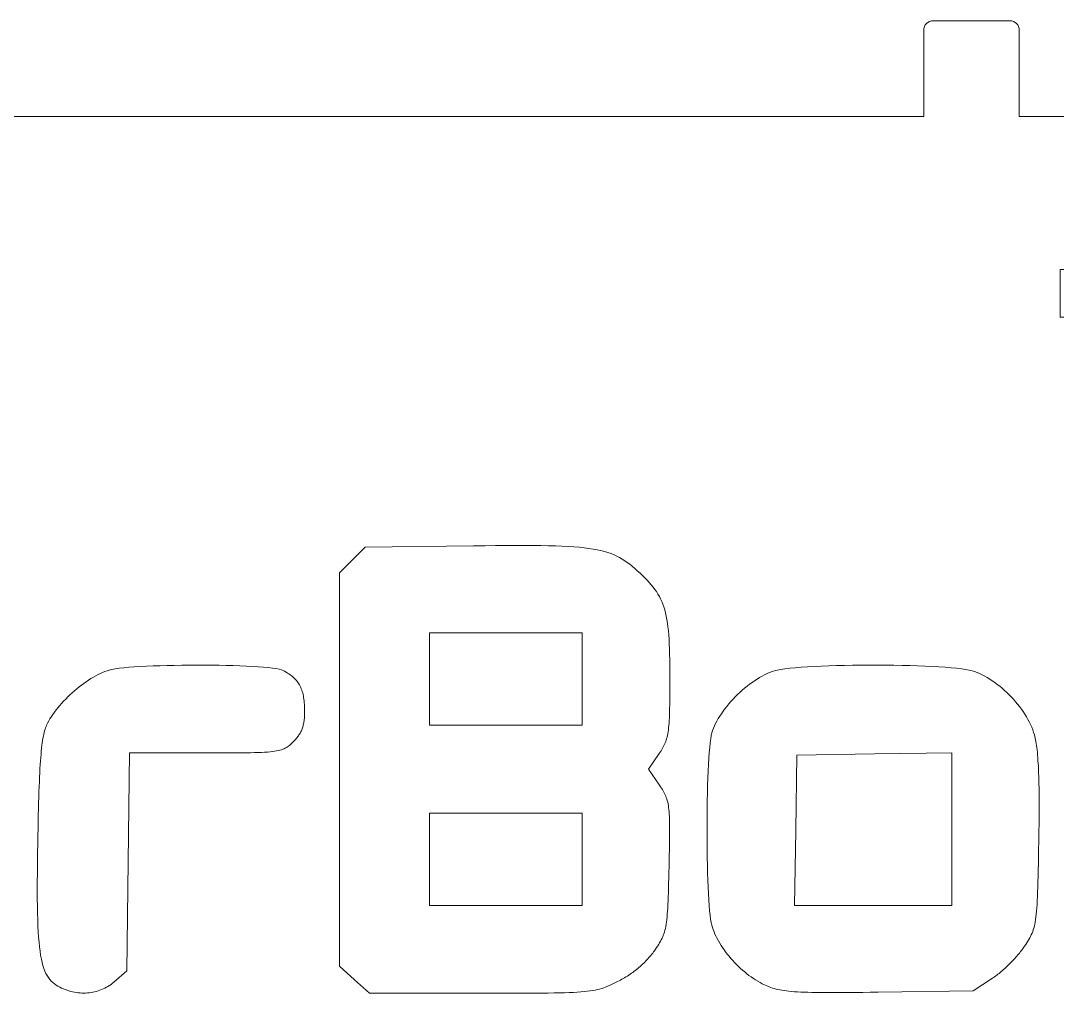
# Model space of a CAD drawing. Header units: millimetres. Extents: x -360 to 325, y -675 to 325.
# Drawn here: x 3.6 to 57.8, y -250.8 to -200 of the extents above; entities that cross this region are included whole.
import ezdxf

# ---------------------------------------------------------------- set-up
doc = ezdxf.new("R2010")
doc.units = ezdxf.units.MM
doc.layers.get('0').update_dxf_attribs({"linetype": 'CONTINUOUS', "lineweight": 0, "true_color": 0x000000})
doc.layers.add('Etch', color=1, linetype='CONTINUOUS', lineweight=0, true_color=0xff0000)
doc.layers.add('Front', color=7, linetype='CONTINUOUS', lineweight=0, true_color=0x000000)

# ---------------------------------------------------------------- blocks, each defined once
blk = doc.blocks.new('tabs-with-bolt-20')
for p, q in [((-1.5, 11.5), (1.5, 11.5)), ((-1.5, 11), (-1.5, 11.5)), ((1.5, 11.5), (1.5, 11)), ((-2.86, 10.5), (-2, 10.5)), ((-2.86, 8), (-2.86, 10.5)), ((2, 10.5), (2.86, 10.5)), ((2.86, 10.5), (2.86, 8)), ((-2, 8), (-2.86, 8)), ((2.86, 8), (2, 8)), ((-1.5, 0.5), (-1.5, 7.5)), ((1.5, 7.5), (1.5, 0.5)), ((-10, -4.5), (-10, 0)), ((-5, 0), (-5, -4.5)), ((-2, 0), (-5, 0)), ((2, 0), (5, 0)), ((5, 0), (5, -4.5)), ((10, -4.5), (10, 0)), ((-5.5, -5), (-9.5, -5)), ((5.5, -5), (9.5, -5))]:
    blk.add_line(p, q)
for centre, start, end in [((-2, 11), 270, 0), ((2, 11), 180, 270), ((-2, 7.5), 360, 90), ((2, 7.5), 90, 180), ((-2, 0.5), 270, 0), ((2, 0.5), 180, 270), ((-9.5, -4.5), 180, 270), ((-5.5, -4.5), 270, 0), ((5.5, -4.5), 180, 270), ((9.5, -4.5), 270, 0)]:
    blk.add_arc(centre, 0.5, start, end)

msp = doc.modelspace()

# ---------------------------------------------------------------- linework, layer by layer
at = {"layer": 'Etch'}
for p, q in [((20.957, -228.195), (21.626, -227.525)), ((21.626, -227.525), (27.288, -227.452)), ((27.288, -227.452), (27.887, -227.445)), ((27.887, -227.445), (28.452, -227.439)), ((28.452, -227.439), (28.985, -227.435)), ((28.985, -227.435), (29.488, -227.433)), ((29.488, -227.433), (29.96, -227.432)), ((29.96, -227.432), (30.404, -227.434)), ((30.404, -227.434), (30.821, -227.439)), ((30.821, -227.439), (31.212, -227.446)), ((31.212, -227.446), (31.578, -227.455)), ((31.578, -227.455), (31.921, -227.468)), ((31.921, -227.468), (32.241, -227.484)), ((32.241, -227.484), (32.54, -227.503)), ((32.54, -227.503), (32.819, -227.526)), ((32.819, -227.526), (33.08, -227.552)), ((33.08, -227.552), (33.324, -227.583)), ((33.324, -227.583), (33.551, -227.617)), ((33.551, -227.617), (33.763, -227.656)), ((33.763, -227.656), (33.962, -227.699)), ((33.962, -227.699), (34.148, -227.747)), ((34.148, -227.747), (34.323, -227.8)), ((34.323, -227.8), (34.488, -227.857)), ((34.488, -227.857), (34.644, -227.92)), ((34.644, -227.92), (34.793, -227.988)), ((34.793, -227.988), (34.935, -228.062)), ((34.935, -228.062), (35.073, -228.142)), ((35.073, -228.142), (35.206, -228.228)), ((20.287, -228.865), (20.957, -228.195)), ((35.206, -228.228), (35.338, -228.319)), ((35.338, -228.319), (35.467, -228.417)), ((35.467, -228.417), (35.597, -228.522)), ((35.597, -228.522), (35.728, -228.633)), ((35.728, -228.633), (35.861, -228.751)), ((20.287, -239.148), (20.287, -228.865)), ((35.861, -228.751), (36.002, -228.88)), ((36.002, -228.88), (36.134, -229.006)), ((36.134, -229.006), (36.26, -229.128)), ((36.26, -229.128), (36.378, -229.249)), ((36.378, -229.249), (36.488, -229.368)), ((36.488, -229.368), (36.592, -229.486)), ((36.592, -229.486), (36.689, -229.605)), ((36.689, -229.605), (36.78, -229.725)), ((36.78, -229.725), (36.864, -229.846)), ((36.864, -229.846), (36.942, -229.969)), ((36.942, -229.969), (37.014, -230.096)), ((37.014, -230.096), (37.081, -230.226)), ((37.081, -230.226), (37.142, -230.36)), ((37.142, -230.36), (37.198, -230.5)), ((37.198, -230.5), (37.249, -230.645)), ((37.249, -230.645), (37.295, -230.797)), ((37.295, -230.797), (37.337, -230.957)), ((37.337, -230.957), (37.374, -231.124)), ((37.374, -231.124), (37.407, -231.3)), ((37.407, -231.3), (37.437, -231.486)), ((37.437, -231.486), (37.462, -231.681)), ((37.462, -231.681), (37.484, -231.888)), ((37.484, -231.888), (37.503, -232.106)), ((28.986, -231.995), (24.999, -231.995)), ((24.999, -231.995), (24.999, -234.411)), ((32.972, -231.995), (28.986, -231.995)), ((32.972, -234.411), (32.972, -231.995)), ((37.503, -232.106), (37.519, -232.336)), ((37.519, -232.336), (37.532, -232.58)), ((37.532, -232.58), (37.543, -232.837)), ((37.543, -232.837), (37.551, -233.108)), ((37.551, -233.108), (37.556, -233.395)), ((37.556, -233.395), (37.56, -233.698)), ((7.666, -234.18), (7.787, -234.121)), ((7.787, -234.121), (7.906, -234.067)), ((7.906, -234.067), (8.023, -234.02)), ((8.023, -234.02), (8.137, -233.979)), ((8.137, -233.979), (8.249, -233.945)), ((8.249, -233.945), (8.391, -233.912)), ((8.391, -233.912), (8.566, -233.881)), ((8.566, -233.881), (8.774, -233.853)), ((8.774, -233.853), (9.01, -233.826)), ((9.01, -233.826), (9.273, -233.802)), ((9.273, -233.802), (9.561, -233.781)), ((9.561, -233.781), (9.87, -233.761)), ((9.87, -233.761), (10.198, -233.744)), ((10.198, -233.744), (10.543, -233.729)), ((10.543, -233.729), (10.902, -233.717)), ((10.902, -233.717), (11.273, -233.707)), ((11.273, -233.707), (11.654, -233.699)), ((11.654, -233.699), (12.041, -233.693)), ((12.041, -233.693), (12.432, -233.689)), ((12.432, -233.689), (12.826, -233.688)), ((12.826, -233.688), (13.218, -233.689)), ((13.218, -233.689), (13.608, -233.692)), ((13.608, -233.692), (13.992, -233.698)), ((13.992, -233.698), (14.368, -233.705)), ((14.368, -233.705), (14.733, -233.715)), ((14.733, -233.715), (15.085, -233.727)), ((15.085, -233.727), (15.422, -233.741)), ((15.422, -233.741), (15.74, -233.758)), ((15.74, -233.758), (16.039, -233.776)), ((16.039, -233.776), (16.314, -233.797)), ((16.314, -233.797), (16.563, -233.82)), ((16.563, -233.82), (16.785, -233.845)), ((16.785, -233.845), (16.976, -233.872)), ((16.976, -233.872), (17.135, -233.902)), ((17.135, -233.902), (17.258, -233.933)), ((17.258, -233.933), (17.343, -233.967)), ((17.343, -233.967), (17.422, -234.01)), ((17.422, -234.01), (17.497, -234.054)), ((17.497, -234.054), (17.57, -234.099)), ((17.57, -234.099), (17.639, -234.144)), ((37.56, -233.698), (37.563, -234.017)), ((37.563, -234.017), (37.563, -234.353)), ((42.648, -234.128), (42.776, -234.072)), ((42.776, -234.072), (42.903, -234.024)), ((42.903, -234.024), (43.028, -233.983)), ((43.028, -233.983), (43.177, -233.946)), ((43.177, -233.946), (43.362, -233.911)), ((43.362, -233.911), (43.582, -233.878)), ((43.582, -233.878), (43.834, -233.849)), ((43.834, -233.849), (44.116, -233.821)), ((44.116, -233.821), (44.423, -233.796)), ((44.423, -233.796), (44.756, -233.774)), ((44.756, -233.774), (45.109, -233.754)), ((45.109, -233.754), (45.482, -233.736)), ((45.482, -233.736), (45.871, -233.721)), ((45.871, -233.721), (46.275, -233.709)), ((46.275, -233.709), (46.69, -233.699)), ((46.69, -233.699), (47.113, -233.691)), ((47.113, -233.691), (47.543, -233.686)), ((47.543, -233.686), (47.977, -233.684)), ((47.977, -233.684), (48.412, -233.684)), ((48.412, -233.684), (48.846, -233.686)), ((48.846, -233.686), (49.276, -233.691)), ((49.276, -233.691), (49.7, -233.699)), ((49.7, -233.699), (50.115, -233.709)), ((50.115, -233.709), (50.518, -233.721)), ((50.518, -233.721), (50.908, -233.736)), ((50.908, -233.736), (51.28, -233.754)), ((51.28, -233.754), (51.634, -233.774)), ((51.634, -233.774), (51.966, -233.796)), ((51.966, -233.796), (52.274, -233.821)), ((52.274, -233.821), (52.555, -233.849)), ((52.555, -233.849), (52.807, -233.878)), ((52.807, -233.878), (53.027, -233.911)), ((53.027, -233.911), (53.213, -233.946)), ((53.213, -233.946), (53.362, -233.983)), ((53.362, -233.983), (53.493, -234.026)), ((53.493, -234.026), (53.626, -234.076)), ((53.626, -234.076), (53.759, -234.132)), ((6.799, -234.733), (6.923, -234.641)), ((6.923, -234.641), (7.047, -234.553)), ((7.047, -234.553), (7.172, -234.469)), ((7.172, -234.469), (7.296, -234.389)), ((7.296, -234.389), (7.421, -234.314)), ((7.421, -234.314), (7.544, -234.244)), ((7.544, -234.244), (7.666, -234.18)), ((17.639, -234.144), (17.704, -234.19)), ((17.704, -234.19), (17.767, -234.238)), ((17.767, -234.238), (17.826, -234.286)), ((17.826, -234.286), (17.883, -234.336)), ((17.883, -234.336), (17.936, -234.387)), ((17.936, -234.387), (17.987, -234.439)), ((17.987, -234.439), (18.034, -234.493)), ((18.034, -234.493), (18.079, -234.549)), ((18.079, -234.549), (18.121, -234.606)), ((18.121, -234.606), (18.16, -234.665)), ((24.999, -234.411), (24.999, -236.827)), ((32.972, -236.827), (32.972, -234.411)), ((32.972, -234.411), (32.972, -234.411)), ((37.563, -234.353), (37.563, -234.623)), ((37.563, -234.623), (37.563, -234.877)), ((41.731, -234.689), (41.862, -234.593)), ((41.862, -234.593), (41.993, -234.501)), ((41.993, -234.501), (42.124, -234.415)), ((42.124, -234.415), (42.256, -234.334)), ((42.256, -234.334), (42.388, -234.259)), ((42.388, -234.259), (42.518, -234.19)), ((42.518, -234.19), (42.648, -234.128)), ((53.759, -234.132), (53.892, -234.195)), ((53.892, -234.195), (54.025, -234.264)), ((54.025, -234.264), (54.158, -234.339)), ((54.158, -234.339), (54.291, -234.419)), ((54.291, -234.419), (54.422, -234.505)), ((54.422, -234.505), (54.553, -234.596)), ((54.553, -234.596), (54.682, -234.692)), ((6.199, -235.241), (6.315, -235.134)), ((6.315, -235.134), (6.434, -235.029)), ((6.434, -235.029), (6.554, -234.928)), ((6.554, -234.928), (6.676, -234.829)), ((6.676, -234.829), (6.799, -234.733)), ((18.16, -234.665), (18.197, -234.726)), ((18.197, -234.726), (18.231, -234.789)), ((18.231, -234.789), (18.262, -234.855)), ((18.262, -234.855), (18.292, -234.922)), ((18.292, -234.922), (18.318, -234.992)), ((18.318, -234.992), (18.342, -235.065)), ((18.342, -235.065), (18.364, -235.14)), ((18.364, -235.14), (18.384, -235.217)), ((37.562, -235.117), (37.56, -235.343)), ((37.563, -234.877), (37.562, -235.117)), ((41.101, -235.231), (41.223, -235.116)), ((41.223, -235.116), (41.347, -235.004)), ((41.347, -235.004), (41.473, -234.895)), ((41.473, -234.895), (41.601, -234.79)), ((41.601, -234.79), (41.731, -234.689)), ((54.682, -234.692), (54.809, -234.792)), ((54.809, -234.792), (54.935, -234.896)), ((54.935, -234.896), (55.058, -235.005)), ((55.058, -235.005), (55.18, -235.117)), ((55.18, -235.117), (55.298, -235.233)), ((5.66, -235.801), (5.761, -235.686)), ((5.761, -235.686), (5.866, -235.573)), ((5.866, -235.573), (5.974, -235.46)), ((5.974, -235.46), (6.085, -235.35)), ((6.085, -235.35), (6.199, -235.241)), ((18.384, -235.217), (18.401, -235.298)), ((18.401, -235.298), (18.416, -235.381)), ((18.416, -235.381), (18.429, -235.467)), ((18.429, -235.467), (18.441, -235.557)), ((18.441, -235.557), (18.45, -235.649)), ((18.45, -235.649), (18.457, -235.745)), ((18.457, -235.745), (18.462, -235.844)), ((37.558, -235.555), (37.555, -235.755)), ((37.56, -235.343), (37.558, -235.555)), ((40.539, -235.843), (40.644, -235.717)), ((40.644, -235.717), (40.753, -235.592)), ((40.753, -235.592), (40.866, -235.47)), ((40.866, -235.47), (40.982, -235.349)), ((40.982, -235.349), (41.101, -235.231)), ((55.298, -235.233), (55.414, -235.352)), ((55.414, -235.352), (55.527, -235.473)), ((55.527, -235.473), (55.636, -235.598)), ((55.636, -235.598), (55.741, -235.725)), ((55.741, -235.725), (55.843, -235.854)), ((5.225, -236.378), (5.302, -236.263)), ((5.302, -236.263), (5.384, -236.147)), ((5.384, -236.147), (5.471, -236.031)), ((5.471, -236.031), (5.564, -235.916)), ((5.564, -235.916), (5.66, -235.801)), ((18.462, -235.844), (18.466, -235.947)), ((18.465, -236.271), (18.462, -236.339)), ((18.466, -236.2), (18.465, -236.271)), ((18.466, -235.947), (18.467, -236.053)), ((18.467, -236.128), (18.466, -236.2)), ((18.467, -236.053), (18.467, -236.128)), ((37.541, -236.282), (37.535, -236.436)), ((37.547, -236.117), (37.541, -236.282)), ((37.551, -235.942), (37.547, -236.117)), ((37.555, -235.755), (37.551, -235.942)), ((40.169, -236.354), (40.254, -236.226)), ((40.254, -236.226), (40.344, -236.098)), ((40.344, -236.098), (40.439, -235.97)), ((40.439, -235.97), (40.539, -235.843)), ((55.843, -235.854), (55.94, -235.985)), ((55.94, -235.985), (56.033, -236.117)), ((56.033, -236.117), (56.121, -236.251)), ((56.121, -236.251), (56.204, -236.386)), ((4.95, -236.893), (4.977, -236.827)), ((4.977, -236.827), (5.029, -236.717)), ((5.029, -236.717), (5.088, -236.605)), ((5.088, -236.605), (5.153, -236.492)), ((5.153, -236.492), (5.225, -236.378)), ((18.398, -236.816), (18.385, -236.869)), ((18.41, -236.762), (18.398, -236.816)), ((18.421, -236.707), (18.41, -236.762)), ((18.431, -236.65), (18.421, -236.707)), ((18.439, -236.591), (18.431, -236.65)), ((18.447, -236.531), (18.439, -236.591)), ((18.453, -236.469), (18.447, -236.531)), ((18.458, -236.405), (18.453, -236.469)), ((18.462, -236.339), (18.458, -236.405)), ((24.999, -236.827), (28.986, -236.827)), ((28.986, -236.827), (32.972, -236.827)), ((37.518, -236.715), (37.508, -236.841)), ((37.527, -236.58), (37.518, -236.715)), ((37.535, -236.436), (37.527, -236.58)), ((39.891, -236.861), (39.951, -236.736)), ((39.951, -236.736), (40.017, -236.609)), ((40.017, -236.609), (40.09, -236.482)), ((40.09, -236.482), (40.169, -236.354)), ((56.204, -236.386), (56.282, -236.522)), ((56.282, -236.522), (56.355, -236.658)), ((56.355, -236.658), (56.421, -236.794)), ((56.421, -236.794), (56.482, -236.931)), ((4.807, -237.405), (4.828, -237.304)), ((4.828, -237.304), (4.85, -237.21)), ((4.85, -237.21), (4.873, -237.122)), ((4.873, -237.122), (4.898, -237.04)), ((4.898, -237.04), (4.923, -236.964)), ((4.923, -236.964), (4.95, -236.893)), ((18.171, -237.339), (18.141, -237.383)), ((18.199, -237.295), (18.171, -237.339)), ((18.226, -237.251), (18.199, -237.295)), ((18.251, -237.206), (18.226, -237.251)), ((18.275, -237.161), (18.251, -237.206)), ((18.297, -237.114), (18.275, -237.161)), ((18.317, -237.067), (18.297, -237.114)), ((18.336, -237.019), (18.317, -237.067)), ((18.354, -236.97), (18.336, -237.019)), ((18.37, -236.92), (18.354, -236.97)), ((18.385, -236.869), (18.37, -236.92)), ((37.435, -237.362), (37.415, -237.449)), ((37.453, -237.271), (37.435, -237.362)), ((37.469, -237.173), (37.453, -237.271)), ((37.483, -237.07), (37.469, -237.173)), ((37.496, -236.959), (37.483, -237.07)), ((37.508, -236.841), (37.496, -236.959)), ((39.697, -237.535), (39.726, -237.361)), ((39.726, -237.361), (39.757, -237.226)), ((39.757, -237.226), (39.794, -237.106)), ((39.794, -237.106), (39.839, -236.985)), ((39.839, -236.985), (39.891, -236.861)), ((56.482, -236.931), (56.536, -237.067)), ((56.536, -237.067), (56.584, -237.203)), ((56.584, -237.203), (56.625, -237.337)), ((56.625, -237.337), (56.646, -237.414)), ((4.714, -238.03), (4.731, -237.888)), ((4.731, -237.888), (4.748, -237.755)), ((4.748, -237.755), (4.767, -237.63)), ((4.767, -237.63), (4.786, -237.514)), ((4.786, -237.514), (4.807, -237.405)), ((17.672, -237.882), (17.621, -237.923)), ((17.723, -237.837), (17.672, -237.882)), ((17.774, -237.79), (17.723, -237.837)), ((17.827, -237.738), (17.774, -237.79)), ((17.882, -237.684), (17.827, -237.738)), ((17.924, -237.641), (17.882, -237.684)), ((17.965, -237.598), (17.924, -237.641)), ((18.004, -237.555), (17.965, -237.598)), ((18.041, -237.512), (18.004, -237.555)), ((18.076, -237.469), (18.041, -237.512)), ((18.109, -237.426), (18.076, -237.469)), ((18.141, -237.383), (18.109, -237.426)), ((37.255, -237.894), (37.22, -237.961)), ((37.287, -237.825), (37.255, -237.894)), ((37.317, -237.756), (37.287, -237.825)), ((37.345, -237.684), (37.317, -237.756)), ((37.37, -237.609), (37.345, -237.684)), ((37.394, -237.531), (37.37, -237.609)), ((37.415, -237.449), (37.394, -237.531)), ((39.645, -237.985), (39.67, -237.744)), ((39.67, -237.744), (39.697, -237.535)), ((56.646, -237.414), (56.665, -237.497)), ((56.665, -237.497), (56.683, -237.586)), ((56.683, -237.586), (56.701, -237.68)), ((56.701, -237.68), (56.718, -237.782)), ((56.718, -237.782), (56.733, -237.889)), ((56.733, -237.889), (56.748, -238.003)), ((4.668, -238.514), (4.683, -238.342)), ((4.683, -238.342), (4.698, -238.181)), ((4.698, -238.181), (4.714, -238.03)), ((9.318, -238.277), (9.245, -243.977)), ((13.303, -238.277), (9.318, -238.277)), ((13.67, -238.277), (13.303, -238.277)), ((14.013, -238.277), (13.67, -238.277)), ((14.335, -238.276), (14.013, -238.277)), ((14.635, -238.275), (14.335, -238.276)), ((14.915, -238.274), (14.635, -238.275)), ((15.175, -238.272), (14.915, -238.274)), ((15.417, -238.269), (15.175, -238.272)), ((15.64, -238.265), (15.417, -238.269)), ((15.847, -238.26), (15.64, -238.265)), ((16.038, -238.255), (15.847, -238.26)), ((16.214, -238.248), (16.038, -238.255)), ((16.375, -238.24), (16.214, -238.248)), ((16.523, -238.23), (16.375, -238.24)), ((16.659, -238.219), (16.523, -238.23)), ((16.783, -238.206), (16.659, -238.219)), ((16.896, -238.191), (16.783, -238.206)), ((16.998, -238.175), (16.896, -238.191)), ((17.092, -238.156), (16.998, -238.175)), ((17.178, -238.136), (17.092, -238.156)), ((17.256, -238.113), (17.178, -238.136)), ((17.328, -238.088), (17.256, -238.113)), ((17.394, -238.06), (17.328, -238.088)), ((17.456, -238.03), (17.394, -238.06)), ((17.514, -237.997), (17.456, -238.03)), ((17.568, -237.962), (17.514, -237.997)), ((17.621, -237.923), (17.568, -237.962)), ((37.009, -238.304), (36.454, -239.123)), ((37.056, -238.232), (37.009, -238.304)), ((37.101, -238.163), (37.056, -238.232)), ((37.144, -238.095), (37.101, -238.163)), ((37.183, -238.028), (37.144, -238.095)), ((37.22, -237.961), (37.183, -238.028)), ((39.601, -238.555), (39.622, -238.256)), ((39.622, -238.256), (39.645, -237.985)), ((44.208, -238.398), (44.142, -242.324)), ((48.255, -238.332), (44.208, -238.398)), ((52.302, -238.265), (48.255, -238.332)), ((52.302, -242.258), (52.302, -238.265)), ((56.748, -238.003), (56.762, -238.123)), ((56.762, -238.123), (56.776, -238.25)), ((56.776, -238.25), (56.788, -238.384)), ((56.788, -238.384), (56.799, -238.524)), ((4.629, -239.094), (4.642, -238.889)), ((4.642, -238.889), (4.655, -238.696)), ((4.655, -238.696), (4.668, -238.514)), ((39.566, -239.223), (39.582, -238.878)), ((39.582, -238.878), (39.601, -238.555)), ((56.799, -238.524), (56.81, -238.671)), ((56.81, -238.671), (56.82, -238.826)), ((56.82, -238.826), (56.828, -238.987)), ((56.828, -238.987), (56.836, -239.156)), ((4.596, -239.781), (4.606, -239.54)), ((4.606, -239.54), (4.617, -239.311)), ((4.617, -239.311), (4.629, -239.094)), ((20.287, -249.431), (20.287, -239.148)), ((36.454, -239.123), (37.026, -239.968)), ((39.551, -239.588), (39.566, -239.223)), ((56.836, -239.156), (56.844, -239.331)), ((56.844, -239.331), (56.85, -239.515)), ((56.85, -239.515), (56.855, -239.705)), ((4.576, -240.304), (4.585, -240.036)), ((4.585, -240.036), (4.596, -239.781)), ((37.026, -239.968), (37.077, -240.045)), ((37.077, -240.045), (37.125, -240.118)), ((39.528, -240.366), (39.538, -239.97)), ((39.538, -239.97), (39.551, -239.588)), ((56.855, -239.705), (56.86, -239.903)), ((56.86, -239.903), (56.864, -240.109)), ((4.558, -240.883), (4.567, -240.587)), ((4.567, -240.587), (4.576, -240.304)), ((37.125, -240.118), (37.169, -240.189)), ((37.169, -240.189), (37.211, -240.258)), ((37.211, -240.258), (37.25, -240.326)), ((37.25, -240.326), (37.286, -240.395)), ((37.286, -240.395), (37.32, -240.464)), ((37.32, -240.464), (37.35, -240.534)), ((37.35, -240.534), (37.378, -240.606)), ((37.378, -240.606), (37.404, -240.682)), ((39.519, -240.774), (39.528, -240.366)), ((56.864, -240.109), (56.867, -240.323)), ((56.867, -240.323), (56.869, -240.544)), ((56.869, -240.544), (56.871, -240.774)), ((4.55, -241.195), (4.558, -240.883)), ((37.404, -240.682), (37.427, -240.76)), ((37.427, -240.76), (37.448, -240.844)), ((37.448, -240.844), (37.467, -240.932)), ((37.467, -240.932), (37.483, -241.026)), ((37.483, -241.026), (37.498, -241.126)), ((37.498, -241.126), (37.51, -241.234)), ((39.513, -241.191), (39.519, -240.774)), ((56.871, -240.774), (56.871, -241.011)), ((56.871, -241.011), (56.871, -241.256)), ((4.534, -241.864), (4.542, -241.522)), ((4.542, -241.522), (4.55, -241.195)), ((28.986, -241.418), (24.999, -241.418)), ((24.999, -241.418), (24.999, -243.834)), ((32.972, -241.418), (28.986, -241.418)), ((32.972, -243.834), (32.972, -241.418)), ((37.51, -241.234), (37.521, -241.349)), ((37.521, -241.349), (37.53, -241.474)), ((37.53, -241.474), (37.537, -241.608)), ((37.537, -241.608), (37.542, -241.752)), ((39.506, -242.042), (39.508, -241.615)), ((39.508, -241.615), (39.513, -241.191)), ((56.87, -241.51), (56.868, -241.772)), ((56.871, -241.256), (56.87, -241.51)), ((4.52, -242.597), (4.527, -242.222)), ((4.527, -242.222), (4.534, -241.864)), ((37.542, -241.752), (37.546, -241.907)), ((37.546, -241.907), (37.549, -242.073)), ((37.549, -242.073), (37.55, -242.252)), ((39.506, -242.471), (39.506, -242.042)), ((56.865, -242.043), (56.862, -242.321)), ((56.868, -241.772), (56.865, -242.043)), ((4.513, -242.989), (4.52, -242.597)), ((37.548, -242.65), (37.546, -242.871)), ((37.55, -242.444), (37.548, -242.65)), ((37.55, -242.252), (37.55, -242.444)), ((39.508, -242.898), (39.506, -242.471)), ((44.142, -242.324), (44.075, -246.251)), ((52.302, -246.251), (52.302, -242.258)), ((52.302, -242.258), (52.302, -242.258)), ((56.858, -242.609), (56.853, -242.905)), ((56.862, -242.321), (56.858, -242.609)), ((4.504, -243.542), (4.513, -242.989)), ((37.542, -243.107), (37.538, -243.359)), ((37.546, -242.871), (37.542, -243.107)), ((39.512, -243.322), (39.508, -242.898)), ((39.518, -243.739), (39.512, -243.322)), ((56.845, -243.319), (56.838, -243.707)), ((56.853, -242.905), (56.845, -243.319)), ((4.497, -244.066), (4.504, -243.542)), ((24.999, -243.834), (24.999, -246.251)), ((32.972, -246.251), (32.972, -243.834)), ((32.972, -243.834), (32.972, -243.834)), ((37.533, -243.628), (37.526, -243.914)), ((37.538, -243.359), (37.533, -243.628)), ((39.526, -244.147), (39.518, -243.739)), ((56.838, -243.707), (56.831, -244.069)), ((4.493, -244.563), (4.497, -244.066)), ((9.245, -243.977), (9.172, -249.676)), ((37.52, -244.219), (37.513, -244.528)), ((37.526, -243.914), (37.52, -244.219)), ((39.536, -244.543), (39.526, -244.147)), ((56.824, -244.408), (56.817, -244.724)), ((56.831, -244.069), (56.824, -244.408)), ((4.49, -245.033), (4.493, -244.563)), ((37.506, -244.818), (37.499, -245.09)), ((37.513, -244.528), (37.506, -244.818)), ((39.548, -244.924), (39.536, -244.543)), ((39.563, -245.289), (39.548, -244.924)), ((56.817, -244.724), (56.809, -245.018)), ((4.489, -245.476), (4.49, -245.033)), ((4.491, -245.893), (4.489, -245.476)), ((37.492, -245.345), (37.484, -245.583)), ((37.499, -245.09), (37.492, -245.345)), ((39.579, -245.634), (39.563, -245.289)), ((56.801, -245.291), (56.793, -245.545)), ((56.809, -245.018), (56.801, -245.291)), ((4.495, -246.287), (4.491, -245.893)), ((37.469, -246.014), (37.46, -246.208)), ((37.477, -245.806), (37.469, -246.014)), ((37.484, -245.583), (37.477, -245.806)), ((39.598, -245.957), (39.579, -245.634)), ((39.618, -246.256), (39.598, -245.957)), ((56.774, -245.997), (56.763, -246.198)), ((56.784, -245.78), (56.774, -245.997)), ((56.793, -245.545), (56.784, -245.78)), ((4.502, -246.656), (4.495, -246.287)), ((24.999, -246.251), (28.986, -246.251)), ((28.986, -246.251), (32.972, -246.251)), ((37.44, -246.556), (37.428, -246.713)), ((37.45, -246.388), (37.44, -246.556)), ((37.46, -246.208), (37.45, -246.388)), ((39.641, -246.527), (39.618, -246.256)), ((39.666, -246.767), (39.641, -246.527)), ((44.075, -246.251), (48.189, -246.251)), ((48.189, -246.251), (52.302, -246.251)), ((56.737, -246.554), (56.722, -246.712)), ((56.75, -246.383), (56.737, -246.554)), ((56.763, -246.198), (56.75, -246.383)), ((4.512, -247.003), (4.502, -246.656)), ((4.524, -247.327), (4.512, -247.003)), ((37.385, -247.12), (37.368, -247.237)), ((37.401, -246.993), (37.385, -247.12)), ((37.415, -246.858), (37.401, -246.993)), ((37.428, -246.713), (37.415, -246.858)), ((39.692, -246.976), (39.666, -246.767)), ((39.721, -247.149), (39.692, -246.976)), ((56.667, -247.116), (56.645, -247.231)), ((56.687, -246.992), (56.667, -247.116)), ((56.705, -246.857), (56.687, -246.992)), ((56.722, -246.712), (56.705, -246.857)), ((4.539, -247.63), (4.524, -247.327)), ((4.558, -247.913), (4.539, -247.63)), ((37.279, -247.639), (37.251, -247.726)), ((37.304, -247.547), (37.279, -247.639)), ((37.327, -247.45), (37.304, -247.547)), ((37.348, -247.347), (37.327, -247.45)), ((37.368, -247.237), (37.348, -247.347)), ((39.752, -247.284), (39.721, -247.149)), ((39.787, -247.399), (39.752, -247.284)), ((39.827, -247.515), (39.787, -247.399)), ((39.872, -247.632), (39.827, -247.515)), ((39.922, -247.749), (39.872, -247.632)), ((56.533, -247.621), (56.498, -247.706)), ((56.565, -247.532), (56.533, -247.621)), ((56.594, -247.437), (56.565, -247.532)), ((56.62, -247.337), (56.594, -247.437)), ((56.645, -247.231), (56.62, -247.337)), ((4.579, -248.177), (4.558, -247.913)), ((4.604, -248.421), (4.579, -248.177)), ((37.027, -248.201), (36.979, -248.279)), ((37.072, -248.124), (37.027, -248.201)), ((37.114, -248.047), (37.072, -248.124)), ((37.152, -247.969), (37.114, -248.047)), ((37.188, -247.891), (37.152, -247.969)), ((37.221, -247.81), (37.188, -247.891)), ((37.251, -247.726), (37.221, -247.81)), ((39.977, -247.867), (39.922, -247.749)), ((40.036, -247.984), (39.977, -247.867)), ((40.1, -248.102), (40.036, -247.984)), ((40.168, -248.22), (40.1, -248.102)), ((56.226, -248.199), (56.168, -248.288)), ((56.28, -248.114), (56.226, -248.199)), ((56.33, -248.032), (56.28, -248.114)), ((56.377, -247.951), (56.33, -248.032)), ((56.42, -247.87), (56.377, -247.951)), ((56.461, -247.789), (56.42, -247.87)), ((56.498, -247.706), (56.461, -247.789)), ((4.633, -248.648), (4.604, -248.421)), ((4.665, -248.858), (4.633, -248.648)), ((36.664, -248.74), (36.617, -248.8)), ((36.708, -248.68), (36.664, -248.74)), ((36.751, -248.62), (36.708, -248.68)), ((36.813, -248.529), (36.751, -248.62)), ((36.872, -248.443), (36.813, -248.529)), ((36.928, -248.36), (36.872, -248.443)), ((36.979, -248.279), (36.928, -248.36)), ((40.24, -248.337), (40.168, -248.22)), ((40.317, -248.453), (40.24, -248.337)), ((40.397, -248.569), (40.317, -248.453)), ((40.48, -248.683), (40.397, -248.569)), ((40.567, -248.797), (40.48, -248.683)), ((55.854, -248.721), (55.805, -248.78)), ((55.901, -248.662), (55.854, -248.721)), ((55.946, -248.604), (55.901, -248.662)), ((55.989, -248.547), (55.946, -248.604)), ((56.03, -248.491), (55.989, -248.547)), ((56.069, -248.435), (56.03, -248.491)), ((56.106, -248.381), (56.069, -248.435)), ((56.168, -248.288), (56.106, -248.381)), ((4.701, -249.051), (4.665, -248.858)), ((4.741, -249.229), (4.701, -249.051)), ((4.784, -249.393), (4.741, -249.229)), ((36.193, -249.267), (36.133, -249.323)), ((36.251, -249.21), (36.193, -249.267)), ((36.307, -249.153), (36.251, -249.21)), ((36.363, -249.095), (36.307, -249.153)), ((36.417, -249.037), (36.363, -249.095)), ((36.469, -248.978), (36.417, -249.037)), ((36.52, -248.919), (36.469, -248.978)), ((36.57, -248.86), (36.52, -248.919)), ((36.617, -248.8), (36.57, -248.86)), ((40.657, -248.908), (40.567, -248.797)), ((40.75, -249.019), (40.657, -248.908)), ((40.847, -249.127), (40.75, -249.019)), ((40.945, -249.233), (40.847, -249.127)), ((41.047, -249.338), (40.945, -249.233)), ((55.369, -249.258), (55.31, -249.317)), ((55.427, -249.199), (55.369, -249.258)), ((55.484, -249.14), (55.427, -249.199)), ((55.541, -249.08), (55.484, -249.14)), ((55.596, -249.02), (55.541, -249.08)), ((55.65, -248.96), (55.596, -249.02)), ((55.703, -248.899), (55.65, -248.96)), ((55.755, -248.84), (55.703, -248.899)), ((55.805, -248.78), (55.755, -248.84)), ((4.832, -249.543), (4.784, -249.393)), ((4.885, -249.68), (4.832, -249.543)), ((4.941, -249.805), (4.885, -249.68)), ((5.002, -249.919), (4.941, -249.805)), ((9.172, -249.676), (8.494, -250.259)), ((21.076, -250.137), (20.287, -249.431)), ((35.55, -249.797), (35.481, -249.845)), ((35.619, -249.748), (35.55, -249.797)), ((35.686, -249.698), (35.619, -249.748)), ((35.753, -249.646), (35.686, -249.698)), ((35.819, -249.594), (35.753, -249.646)), ((35.884, -249.542), (35.819, -249.594)), ((35.948, -249.488), (35.884, -249.542)), ((36.011, -249.434), (35.948, -249.488)), ((36.073, -249.379), (36.011, -249.434)), ((36.133, -249.323), (36.073, -249.379)), ((41.15, -249.439), (41.047, -249.338)), ((41.256, -249.539), (41.15, -249.439)), ((41.364, -249.635), (41.256, -249.539)), ((41.474, -249.728), (41.364, -249.635)), ((41.585, -249.818), (41.474, -249.728)), ((41.698, -249.905), (41.585, -249.818)), ((54.773, -249.802), (54.714, -249.849)), ((54.832, -249.754), (54.773, -249.802)), ((54.891, -249.703), (54.832, -249.754)), ((54.951, -249.652), (54.891, -249.703)), ((55.011, -249.599), (54.951, -249.652)), ((55.071, -249.544), (55.011, -249.599)), ((55.132, -249.489), (55.071, -249.544)), ((55.191, -249.432), (55.132, -249.489)), ((55.251, -249.375), (55.191, -249.432)), ((55.31, -249.317), (55.251, -249.375)), ((5.068, -250.023), (5.002, -249.919)), ((5.138, -250.117), (5.068, -250.023)), ((5.214, -250.202), (5.138, -250.117)), ((5.294, -250.28), (5.214, -250.202)), ((5.38, -250.351), (5.294, -250.28)), ((5.471, -250.415), (5.38, -250.351)), ((8.344, -250.378), (8.266, -250.432)), ((8.42, -250.32), (8.344, -250.378)), ((8.494, -250.259), (8.42, -250.32)), ((21.865, -250.842), (21.076, -250.137)), ((21.076, -250.137), (21.076, -250.137)), ((34.608, -250.339), (34.504, -250.389)), ((34.717, -250.286), (34.608, -250.339)), ((34.831, -250.23), (34.717, -250.286)), ((34.905, -250.192), (34.831, -250.23)), ((34.978, -250.153), (34.905, -250.192)), ((35.052, -250.113), (34.978, -250.153)), ((35.125, -250.071), (35.052, -250.113)), ((35.197, -250.028), (35.125, -250.071)), ((35.269, -249.984), (35.197, -250.028)), ((35.34, -249.939), (35.269, -249.984)), ((35.411, -249.893), (35.34, -249.939)), ((35.481, -249.845), (35.411, -249.893)), ((41.812, -249.988), (41.698, -249.905)), ((41.927, -250.068), (41.812, -249.988)), ((42.044, -250.143), (41.927, -250.068)), ((42.161, -250.214), (42.044, -250.143)), ((42.278, -250.281), (42.161, -250.214)), ((42.396, -250.343), (42.278, -250.281)), ((42.515, -250.4), (42.396, -250.343)), ((54.433, -250.054), (53.427, -250.721)), ((54.487, -250.018), (54.433, -250.054)), ((54.543, -249.979), (54.487, -250.018)), ((54.599, -249.937), (54.543, -249.979)), ((54.656, -249.894), (54.599, -249.937)), ((54.714, -249.849), (54.656, -249.894)), ((5.567, -250.474), (5.471, -250.415)), ((5.669, -250.529), (5.567, -250.474)), ((5.762, -250.574), (5.669, -250.529)), ((5.669, -250.529), (5.669, -250.529)), ((5.856, -250.616), (5.762, -250.574)), ((5.951, -250.653), (5.856, -250.616)), ((6.047, -250.687), (5.951, -250.653)), ((6.143, -250.718), (6.047, -250.687)), ((6.239, -250.745), (6.143, -250.718)), ((6.336, -250.768), (6.239, -250.745)), ((6.433, -250.787), (6.336, -250.768)), ((6.53, -250.803), (6.433, -250.787)), ((6.627, -250.815), (6.53, -250.803)), ((6.725, -250.824), (6.627, -250.815)), ((6.822, -250.829), (6.725, -250.824)), ((6.918, -250.831), (6.822, -250.829)), ((7.015, -250.829), (6.918, -250.831)), ((7.111, -250.823), (7.015, -250.829)), ((7.206, -250.814), (7.111, -250.823)), ((7.3, -250.801), (7.206, -250.814)), ((7.394, -250.785), (7.3, -250.801)), ((7.487, -250.765), (7.394, -250.785)), ((7.579, -250.742), (7.487, -250.765)), ((7.67, -250.716), (7.579, -250.742)), ((7.759, -250.685), (7.67, -250.716)), ((7.848, -250.652), (7.759, -250.685)), ((7.934, -250.615), (7.848, -250.652)), ((8.02, -250.574), (7.934, -250.615)), ((8.103, -250.53), (8.02, -250.574)), ((8.185, -250.483), (8.103, -250.53)), ((8.266, -250.432), (8.185, -250.483)), ((27.734, -250.842), (21.865, -250.842)), ((28.277, -250.842), (27.734, -250.842)), ((28.786, -250.841), (28.277, -250.842)), ((29.262, -250.841), (28.786, -250.841)), ((29.707, -250.84), (29.262, -250.841)), ((30.121, -250.839), (29.707, -250.84)), ((30.507, -250.836), (30.121, -250.839)), ((30.866, -250.834), (30.507, -250.836)), ((31.198, -250.83), (30.866, -250.834)), ((31.506, -250.825), (31.198, -250.83)), ((31.79, -250.819), (31.506, -250.825)), ((32.053, -250.812), (31.79, -250.819)), ((32.295, -250.804), (32.053, -250.812)), ((32.518, -250.794), (32.295, -250.804)), ((32.723, -250.783), (32.518, -250.794)), ((32.912, -250.769), (32.723, -250.783)), ((33.086, -250.754), (32.912, -250.769)), ((33.246, -250.738), (33.086, -250.754)), ((33.394, -250.719), (33.246, -250.738)), ((33.531, -250.697), (33.394, -250.719)), ((33.659, -250.674), (33.531, -250.697)), ((33.779, -250.648), (33.659, -250.674)), ((33.891, -250.619), (33.779, -250.648)), ((33.999, -250.588), (33.891, -250.619)), ((34.102, -250.554), (33.999, -250.588)), ((34.203, -250.518), (34.102, -250.554)), ((34.303, -250.478), (34.203, -250.518)), ((34.403, -250.435), (34.303, -250.478)), ((34.504, -250.389), (34.403, -250.435)), ((42.597, -250.438), (42.515, -250.4)), ((42.515, -250.4), (42.515, -250.4)), ((42.68, -250.473), (42.597, -250.438)), ((42.763, -250.506), (42.68, -250.473)), ((42.846, -250.538), (42.763, -250.506)), ((42.932, -250.567), (42.846, -250.538)), ((43.021, -250.594), (42.932, -250.567)), ((43.113, -250.619), (43.021, -250.594)), ((43.209, -250.643), (43.113, -250.619)), ((43.31, -250.664), (43.209, -250.643)), ((43.418, -250.684), (43.31, -250.664)), ((43.532, -250.702), (43.418, -250.684)), ((43.653, -250.719), (43.532, -250.702)), ((43.783, -250.733), (43.653, -250.719)), ((43.922, -250.747), (43.783, -250.733)), ((44.071, -250.759), (43.922, -250.747)), ((44.231, -250.769), (44.071, -250.759)), ((44.402, -250.778), (44.231, -250.769)), ((44.585, -250.785), (44.402, -250.778)), ((44.782, -250.792), (44.585, -250.785)), ((44.992, -250.797), (44.782, -250.792)), ((45.218, -250.801), (44.992, -250.797)), ((45.458, -250.803), (45.218, -250.801)), ((45.715, -250.805), (45.458, -250.803)), ((45.989, -250.806), (45.715, -250.805)), ((46.282, -250.805), (45.989, -250.806)), ((46.592, -250.804), (46.282, -250.805)), ((46.923, -250.802), (46.592, -250.804)), ((47.273, -250.799), (46.923, -250.802)), ((47.645, -250.795), (47.273, -250.799)), ((48.039, -250.79), (47.645, -250.795)), ((48.455, -250.785), (48.039, -250.79)), ((53.427, -250.721), (48.455, -250.785))]:
    msp.add_line(p, q, dxfattribs=at)
at = {"layer": 'Front'}
msp.add_line((-50.833, -205), (50.833, -205), dxfattribs=at)

# ---------------------------------------------------------------- block references
at = {"layer": 'Front', "rotation": 180}
msp.add_blockref('tabs-with-bolt-20', (60.833, -205), dxfattribs=at)

doc.saveas('drawing.dxf')
